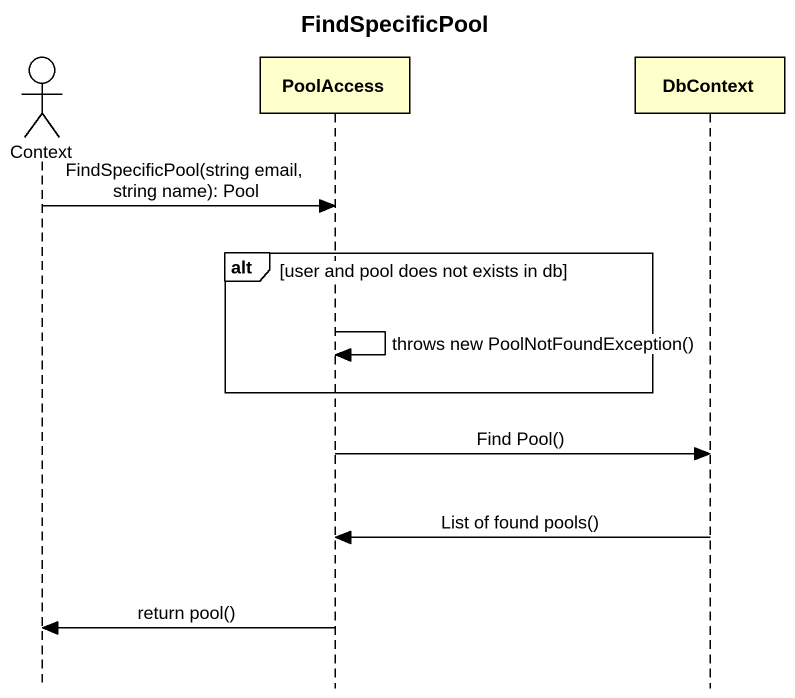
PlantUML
@startuml
title FindSpecificPool
hide footbox
actor Context
participant PoolAccess
participant DbContext

Context -> PoolAccess : FindSpecificPool(string email, string name): Pool
alt user and pool does not exists in db
  PoolAccess -> PoolAccess : throws new PoolNotFoundException()
end
PoolAccess -> DbContext : Find Pool()
DbContext -> PoolAccess : List of found pools()
PoolAccess -> Context : return pool()
@enduml
